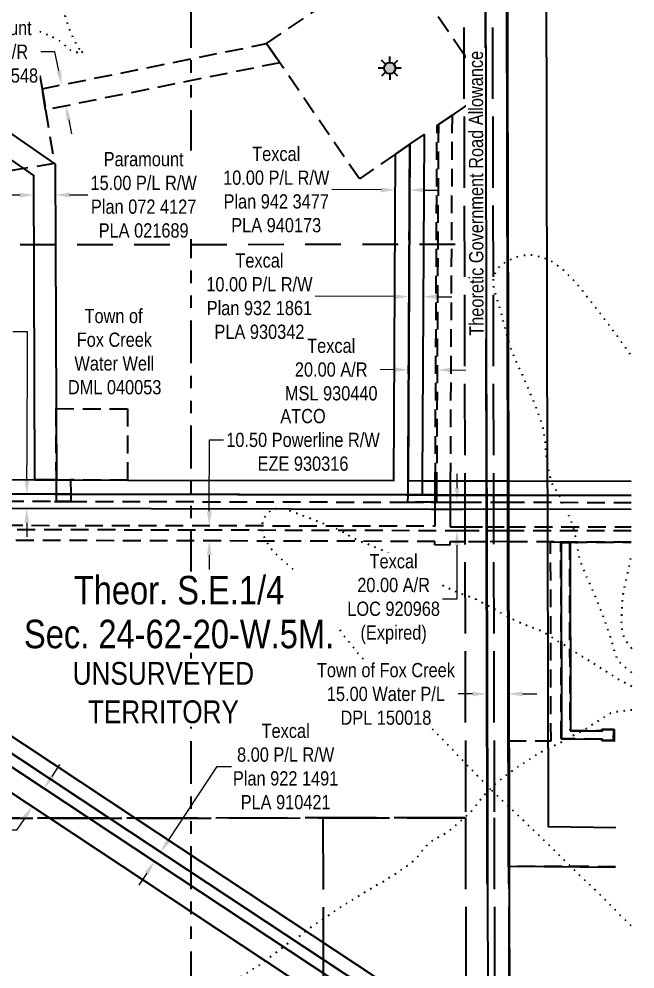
# Model space of a CAD drawing. Extents: x 9800 to 994249, y 5784337 to 6132765.
# Drawn here: x 509332 to 509764, y 6024642 to 6025308 of the extents above; entities that cross this region are included whole.
import ezdxf

# ---------------------------------------------------------------- set-up
doc = ezdxf.new("R2010")
doc.units = 0
doc.header["$LTSCALE"] = 5
doc.header["$PDSIZE"] = 0.5
for name, pattern in [('foc-ACCESSROAD', [3.75, 2.5, -1.25]), ('foc-DOT', [1, 0.2, -0.8]), ('foc-DRILLPATH', [14.75, 6, -1.75, 1.75, -1.75, 1.75, -1.75]), ('foc-FLOWLINE', [3.75, 2.5, -1.25]), ('foc-LSD', [8, 5, -3]), ('foc-UNSURVEYED', [12.5, 10, -2.5])]:
    doc.linetypes.add(name, pattern=pattern)
doc.layers.get('Defpoints').update_dxf_attribs({"color": 9})
for name, color, linetype in [('ABADATA-DRILL', 8, 'foc-DOT'), ('C-SYMBOL', 7, 'Continuous'), ('DETAIL-HZ-Existing', 8, 'foc-DOT'), ('DPL', 7, 'Continuous'), ('EZE', 7, 'Continuous'), ('F-AR', 190, 'foc-ACCESSROAD'), ('F-EZE', 190, 'foc-FLOWLINE'), ('F-RW', 190, 'Continuous'), ('F-WS', 190, 'foc-ACCESSROAD'), ('F-WS-S', 190, 'Continuous'), ('L-ROAD-T', 7, 'Continuous'), ('L-SECTION-LSD', 7, 'foc-LSD'), ('L-UNS-T', 3, 'Continuous'), ('L-USEC', 7, 'foc-UNSURVEYED'), ('P-PDRILLPATH', 12, 'foc-DRILLPATH')]:
    doc.layers.add(name, color=color, linetype=linetype)
for name, color, linetype, lineweight in [('F-AR-T', 190, 'Continuous', 9), ('F-EZE-T', 190, 'Continuous', 9), ('F-RW-T', 190, 'Continuous', 9), ('F-WS-T', 190, 'Continuous', 9)]:
    doc.layers.add(name, color=color, linetype=linetype, lineweight=lineweight)
doc.styles.add('175L', font='ARIALN.TTF', dxfattribs={"height": 20})
doc.styles.add('80CG', font='ARIALN.TTF', dxfattribs={"height": 10})
doc.styles.add('80L', font='ARIALN.TTF', dxfattribs={"height": 10})
doc.dimstyles.new('Compass 5 000', dxfattribs={"dimscale": 5, "dimtxt": 9, "dimasz": 2, "dimexe": 0.2, "dimexo": 0.0625, "dimgap": 0.5, "dimtad": 0, "dimtih": 1, "dimtoh": 1, "dimzin": 0, "dimdsep": 46, "dimtxsty": '80CG', "dimcen": 0.1, "dimse1": 1, "dimse2": 1, "dimclrd": 256, "dimclrt": 256, "dimaunit": 1, "dimadec": 4, "dimazin": 0, "dimtfac": 0.06, "dimtofl": 0, "dimtmove": 0, "dimatfit": 1, "dimfxl": 0.2, "dimtolj": 1, "dimtzin": 0, "dimlwd": -1, "dimarcsym": 0})

# ---------------------------------------------------------------- blocks, each defined once
blk = doc.blocks.new('*D476')
at = {"layer": 'Defpoints', "color": 0, "transparency": 16777216}
for p in [(509425.89, 6025274.78), (509428.85, 6025260.07), (509364.79, 6025247.17)]:
    blk.add_point(p, dxfattribs=at)
at = {"layer": 'F-AR-T', "transparency": 16777216}
for p, q in [((509357.15, 6025285.08), (509347.15, 6025285.08)), ((509359.85, 6025271.68), (509357.15, 6025285.08)), ((509366.76, 6025237.37), (509368.73, 6025227.57))]:
    blk.add_line(p, q, dxfattribs=at)
for points in [[(509361.48, 6025272.01), (509358.22, 6025271.35), (509361.82, 6025261.87)], [(509368.39, 6025237.7), (509365.13, 6025237.04), (509364.79, 6025247.17)]]:
    blk.add_solid(points, dxfattribs=at)
at = {"layer": 'F-AR-T', "transparency": 16777216, "insert": (509312.84, 6025285.08), "char_height": 10, "attachment_point": 5, "style": '80CG', "bg_fill": 3, "box_fill_scale": 1.1, "bg_fill_color": 256, "bg_fill_true_color": 13158600, "bg_fill_transparency": 0}
blk.add_mtext('\\A1;Paramount\\P15.00 A/R\\PLOC 981548', dxfattribs=at)
blk = doc.blocks.new('*D477')
at = {"layer": 'Defpoints', "color": 0, "transparency": 16777216}
for p in [(509605.12, 6025065.51), (509625.1, 6025062.01), (509625.11, 6025065.41)]:
    blk.add_point(p, dxfattribs=at)
at = {"layer": 'F-AR-T', "transparency": 16777216}
for p, q in [((509595.1, 6025062.16), (509585.1, 6025062.21)), ((509635.09, 6025061.96), (509645.09, 6025061.92))]:
    blk.add_line(p, q, dxfattribs=at)
for points in [[(509595.11, 6025063.83), (509595.09, 6025060.5), (509605.1, 6025062.11)], [(509635.1, 6025063.63), (509635.09, 6025060.3), (509625.1, 6025062.01)]]:
    blk.add_solid(points, dxfattribs=at)
at = {"layer": 'F-AR-T', "transparency": 16777216, "insert": (509550.83, 6025062.21), "char_height": 10, "attachment_point": 5, "style": '80CG'}
blk.add_mtext('\\A1;Texcal\\P20.00 A/R\\PMSL 930440', dxfattribs=at)
blk = doc.blocks.new('*D484')
at = {"layer": 'Defpoints', "color": 0, "transparency": 16777216}
for p in [(509302.87, 6024809.06), (509298.46, 6024802.4), (509431.37, 6024724.05)]:
    blk.add_point(p, dxfattribs=at)
at = {"layer": 'F-RW-T', "transparency": 16777216}
for p, q in [((509436.89, 6024732.39), (509470.92, 6024783.83)), ((509470.92, 6024783.83), (509480.92, 6024783.83)), ((509421.44, 6024709.04), (509415.93, 6024700.7))]:
    blk.add_line(p, q, dxfattribs=at)
for points in [[(509435.5, 6024733.31), (509438.28, 6024731.47), (509431.37, 6024724.05)], [(509420.05, 6024709.96), (509422.83, 6024708.12), (509426.96, 6024717.38)]]:
    blk.add_solid(points, dxfattribs=at)
at = {"layer": 'F-RW-T', "transparency": 16777216, "insert": (509518.87, 6024783.83), "char_height": 10, "attachment_point": 5, "style": '80CG'}
blk.add_mtext('\\A1;Texcal\\P8.00 P/L R/W\\PPlan 922 1491\\PPLA 910421', dxfattribs=at)
blk = doc.blocks.new('*D489')
at = {"layer": 'Defpoints', "color": 0, "transparency": 16777216}
for p in [(509342.43, 6025184.62), (509342.74, 6025094.83), (509357.74, 6025094.89)]:
    blk.add_point(p, dxfattribs=at)
at = {"layer": 'F-RW-T', "transparency": 16777216}
for p, q in [((509332.43, 6025184.59), (509322.43, 6025184.55)), ((509367.42, 6025184.71), (509380.24, 6025184.76))]:
    blk.add_line(p, q, dxfattribs=at)
for points in [[(509332.42, 6025186.25), (509332.43, 6025182.92), (509342.43, 6025184.62)], [(509367.42, 6025186.38), (509367.43, 6025183.05), (509357.42, 6025184.68)]]:
    blk.add_solid(points, dxfattribs=at)
at = {"layer": 'F-RW-T', "transparency": 16777216, "insert": (509419.32, 6025184.76), "char_height": 10, "attachment_point": 5, "style": '80CG', "bg_fill": 3, "box_fill_scale": 1.1, "bg_fill_color": 256, "bg_fill_true_color": 13158600, "bg_fill_transparency": 0}
blk.add_mtext('\\A1;Paramount\\P15.00 P/L R/W\\PPlan 072 4127\\PPLA 021689', dxfattribs=at)
blk = doc.blocks.new('*D490')
at = {"layer": 'Defpoints', "color": 0, "transparency": 16777216}
for p in [(509465.32, 6024952.84), (509564.69, 6024952.69), (509564.68, 6024941.83)]:
    blk.add_point(p, dxfattribs=at)
at = {"layer": 'F-EZE-T', "transparency": 16777216}
for p, q in [((509465.34, 6024962.84), (509465.41, 6025012.89)), ((509465.41, 6025012.89), (509475.41, 6025012.89)), ((509465.29, 6024931.98), (509465.27, 6024921.98))]:
    blk.add_line(p, q, dxfattribs=at)
for points in [[(509463.67, 6024962.84), (509467, 6024962.84), (509465.32, 6024952.84)], [(509463.62, 6024931.98), (509466.96, 6024931.98), (509465.3, 6024941.98)]]:
    blk.add_solid(points, dxfattribs=at)
at = {"layer": 'F-EZE-T', "transparency": 16777216, "insert": (509531.04, 6025012.89), "char_height": 10, "attachment_point": 5, "style": '80CG'}
blk.add_mtext('\\A1;ATCO\\P10.50 Powerline R/W\\PEZE 930316', dxfattribs=at)
blk = doc.blocks.new('*D491')
at = {"layer": 'Defpoints', "color": 0, "transparency": 16777216}
for p in [(509320.96, 6024974.95), (509337.43, 6024974.92), (509320.94, 6024964.9)]:
    blk.add_point(p, dxfattribs=at)
at = {"layer": 'F-RW-T', "transparency": 16777216}
for p, q in [((509327.66, 6025088.99), (509337.66, 6025088.99)), ((509337.66, 6025088.99), (509337.47, 6024994.92)), ((509337.45, 6024984.92), (509337.47, 6024994.92)), ((509337.38, 6024954.87), (509337.36, 6024944.87))]:
    blk.add_line(p, q, dxfattribs=at)
for points in [[(509335.78, 6024984.92), (509339.11, 6024984.91), (509337.43, 6024974.92)], [(509335.72, 6024954.87), (509339.05, 6024954.86), (509337.4, 6024964.87)]]:
    blk.add_solid(points, dxfattribs=at)
at = {"layer": 'F-RW-T', "transparency": 16777216, "insert": (509288.57, 6025088.99), "char_height": 10, "attachment_point": 5, "style": '80CG'}
blk.add_mtext('\\A1;Texcal\\P10.00 P/L R/W\\PPlan 932 1857\\PPLA 930314', dxfattribs=at)
blk = doc.blocks.new('*D492')
at = {"layer": 'Defpoints', "color": 0, "transparency": 16777216}
for p in [(509605.73, 6025188.17), (509595.41, 6025122.83), (509605.4, 6025122.78)]:
    blk.add_point(p, dxfattribs=at)
at = {"layer": 'F-RW-T', "transparency": 16777216}
for p, q in [((509585.74, 6025188.27), (509551.35, 6025188.44)), ((509615.73, 6025188.12), (509625.73, 6025188.07))]:
    blk.add_line(p, q, dxfattribs=at)
for points in [[(509585.75, 6025189.94), (509585.73, 6025186.6), (509595.74, 6025188.22)], [(509615.74, 6025189.79), (509615.72, 6025186.46), (509605.73, 6025188.17)]]:
    blk.add_solid(points, dxfattribs=at)
at = {"layer": 'F-RW-T', "transparency": 16777216, "insert": (509512.27, 6025188.44), "char_height": 10, "attachment_point": 5, "style": '80CG'}
blk.add_mtext('\\A1;Texcal\\P10.00 P/L R/W\\PPlan 942 3477\\PPLA 940173', dxfattribs=at)
blk = doc.blocks.new('GAS')
h = blk.add_hatch(color=255)
h.dxf.hatch_style = 1
edge = h.paths.add_edge_path()
edge.add_arc((0, 0), 0.9, 0, 360)
for p, q in [((0, 0.81), (0, 1.62)), ((-0.81, 0), (-1.62, 0)), ((-0.57, 0.57), (-1.14, 1.14)), ((0.57, 0.57), (1.14, 1.14)), ((1.62, 0), (0.81, 0)), ((-0.57, -0.57), (-1.14, -1.14)), ((0, -0.81), (0, -1.62)), ((1.14, -1.14), (0.57, -0.57))]:
    blk.add_line(p, q)
blk.add_circle((0, 0), 0.8)
blk = doc.blocks.new('*D493')
at = {"layer": 'Defpoints', "color": 0, "transparency": 16777216}
for p in [(509585.45, 6024969.3), (509585.4, 6024949.31), (509639.01, 6024949.18)]:
    blk.add_point(p, dxfattribs=at)
at = {"layer": 'F-AR-T', "transparency": 16777216}
for p, q in [((509639.08, 6024979.17), (509639.11, 6024989.17)), ((509638.99, 6024939.18), (509638.9, 6024901.34)), ((509638.9, 6024901.34), (509628.9, 6024901.34))]:
    blk.add_line(p, q, dxfattribs=at)
for points in [[(509637.42, 6024979.18), (509640.75, 6024979.17), (509639.06, 6024969.17)], [(509637.32, 6024939.18), (509640.65, 6024939.17), (509639.01, 6024949.18)]]:
    blk.add_solid(points, dxfattribs=at)
at = {"layer": 'F-AR-T', "transparency": 16777216, "insert": (509594.58, 6024901.34), "char_height": 10, "attachment_point": 5, "style": '80CG', "bg_fill": 3, "box_fill_scale": 1.1, "bg_fill_color": 256, "bg_fill_true_color": 13158600, "bg_fill_transparency": 0}
blk.add_mtext('\\A1;Texcal\\P20.00 A/R\\PLOC 920968\\P(Expired)', dxfattribs=at)
blk = doc.blocks.new('*D494')
at = {"layer": 'Defpoints', "color": 0, "transparency": 16777216}
for p in [(509659.88, 6024840.26), (509674.87, 6024840.29), (509659.89, 6024834.79)]:
    blk.add_point(p, dxfattribs=at)
at = {"layer": 'F-RW-T', "transparency": 16777216}
for p, q in [((509649.89, 6024834.77), (509639.89, 6024834.75)), ((509684.88, 6024834.85), (509694.88, 6024834.87))]:
    blk.add_line(p, q, dxfattribs=at)
for points in [[(509649.89, 6024836.44), (509649.9, 6024833.11), (509659.89, 6024834.79)], [(509684.88, 6024836.51), (509684.89, 6024833.18), (509674.88, 6024834.82)]]:
    blk.add_solid(points, dxfattribs=at)
at = {"layer": 'F-RW-T', "transparency": 16777216, "insert": (509589.17, 6024834.75), "char_height": 10, "attachment_point": 5, "style": '80CG', "bg_fill": 3, "box_fill_scale": 1.1, "bg_fill_color": 256, "bg_fill_true_color": 13158600, "bg_fill_transparency": 0}
blk.add_mtext('\\A1;Town of Fox Creek\\P15.00 Water P/L\\PDPL 150018', dxfattribs=at)
blk = doc.blocks.new('*D495')
at = {"layer": 'Defpoints', "color": 0, "transparency": 16777216}
for p in [(509605.36, 6025113.35), (509605.35, 6025111.2), (509615.33, 6025111.15)]:
    blk.add_point(p, dxfattribs=at)
at = {"layer": 'F-RW-T', "transparency": 16777216}
for p, q in [((509595.36, 6025113.4), (509539.58, 6025113.68)), ((509625.34, 6025113.25), (509635.34, 6025113.2))]:
    blk.add_line(p, q, dxfattribs=at)
for points in [[(509595.36, 6025115.06), (509595.35, 6025111.73), (509605.36, 6025113.35)], [(509625.35, 6025114.92), (509625.34, 6025111.58), (509615.34, 6025113.3)]]:
    blk.add_solid(points, dxfattribs=at)
at = {"layer": 'F-RW-T', "transparency": 16777216, "insert": (509500.5, 6025113.68), "char_height": 10, "attachment_point": 5, "style": '80CG', "bg_fill": 3, "box_fill_scale": 1.1, "bg_fill_color": 256, "bg_fill_true_color": 13158600, "bg_fill_transparency": 0}
blk.add_mtext('\\A1;Texcal\\P10.00 P/L R/W\\PPlan 932 1861\\PPLA 930342 ', dxfattribs=at)
blk = doc.blocks.new('*D464')
at = {"layer": 'Defpoints', "color": 0, "transparency": 16777216}
for p in [(509349.61, 6024768.56), (509352.11, 6024766.91), (509343.71, 6024754.21)]:
    blk.add_point(p, dxfattribs=at)
at = {"layer": 'F-RW-T', "transparency": 16777216}
for p, q in [((509355.13, 6024776.9), (509360.64, 6024785.24)), ((509335.69, 6024747.53), (509330.17, 6024739.19)), ((509330.17, 6024739.19), (509320.17, 6024739.19))]:
    blk.add_line(p, q, dxfattribs=at)
for points in [[(509353.74, 6024777.82), (509356.52, 6024775.98), (509349.61, 6024768.56)], [(509334.3, 6024748.44), (509337.08, 6024746.61), (509341.21, 6024755.86)]]:
    blk.add_solid(points, dxfattribs=at)
at = {"layer": 'F-RW-T', "transparency": 16777216, "insert": (509281.09, 6024739.19), "char_height": 10, "attachment_point": 5, "style": '80CG', "bg_fill": 3, "box_fill_scale": 1.1, "bg_fill_color": 256, "bg_fill_true_color": 13158600, "bg_fill_transparency": 0}
blk.add_mtext('\\A1;Texcal\\P15.24 P/L R/W\\PPlan 752 1416\\PPLA 5577', dxfattribs=at)

msp = doc.modelspace()

# ---------------------------------------------------------------- linework, layer by layer
at = {"layer": 'ABADATA-DRILL', "flags": 128}
msp.add_lwpolyline([(509036.457, 6025409.719), (509036.317, 6025409.878), (509036.357, 6025410.008), (509036.807, 6025410.009), (509037.678, 6025409.711), (509039.069, 6025409.114), (509040.99, 6025408.288), (509043.172, 6025407.312), (509045.454, 6025406.386), (509047.796, 6025405.481), (509050.228, 6025404.506), (509052.61, 6025403.511), (509055.032, 6025402.515), (509057.414, 6025401.53), (509059.776, 6025400.555), (509062.067, 6025399.669), (509064.239, 6025398.793), (509066.341, 6025397.888), (509068.543, 6025396.962), (509070.824, 6025396.106), (509072.836, 6025395.44), (509076.118, 6025394.377), (509077.849, 6025393.78), (509078.75, 6025393.462), (509082.623, 6025391.97), (509087.837, 6025389.86), (509094.391, 6025387.513), (509101.926, 6025385.098), (509109.891, 6025382.583), (509117.876, 6025380.089), (509125.751, 6025377.635), (509133.566, 6025375.24), (509141.27, 6025372.895), (509148.805, 6025370.63), (509156.009, 6025368.494), (509162.834, 6025366.058), (509169.469, 6025363.411), (509176.094, 6025360.974), (509182.979, 6025358.538), (509190.124, 6025355.862), (509197.38, 6025352.846), (509204.876, 6025349.661), (509212.523, 6025346.256), (509219.88, 6025342.87), (509227.126, 6025339.485), (509234.383, 6025335.979), (509241.26, 6025332.813), (509247.895, 6025330.076), (509254.97, 6025327.6), (509262.355, 6025325.244), (509269.319, 6025322.958), (509275.883, 6025320.811), (509282.587, 6025318.944), (509289.7, 6025317.468), (509297.563, 6025315.904), (509305.748, 6025313.64), (509313.222, 6025311.315), (509320.156, 6025309.378), (509327.15, 6025307.252), (509334.636, 6025304.297), (509341.852, 6025301.181), (509348.227, 6025298.664), (509354.072, 6025296.275), (509359.097, 6025293.665), (509362.742, 6025291.002), (509365.057, 6025288.817), (509366.579, 6025287.45), (509367.841, 6025286.522), (509369.003, 6025285.825), (509369.943, 6025285.427), (509370.724, 6025285.118), (509371.434, 6025284.909), (509372.175, 6025284.851), (509372.915, 6025284.812), (509373.445, 6025284.623), (509373.795, 6025284.414), (509374.035, 6025284.424), (509374.235, 6025284.665), (509374.355, 6025284.775), (509374.245, 6025284.645), (509374.135, 6025284.555), (509374.055, 6025284.495), (509373.925, 6025284.434), (509373.905, 6025284.404), (509374.105, 6025284.395), (509374.345, 6025284.405), (509374.615, 6025284.416), (509375.025, 6025284.517), (509375.405, 6025284.677), (509375.814, 6025284.858), (509376.314, 6025285.079), (509376.774, 6025285.26), (509377.044, 6025285.23), (509377.054, 6025285.041), (509376.945, 6025284.89), (509376.765, 6025284.81), (509376.565, 6025284.81), (509376.425, 6025284.829), (509375.674, 6025285.348), (509374.33, 6025286.965), (509372.404, 6025290.231), (509369.945, 6025294.996), (509367.162, 6025301.311), (509364.526, 6025309.436), (509364.234, 6025310.495), (509362.864, 6025315.372), (509360.206, 6025324.427), (509357.026, 6025334.561), (509353.455, 6025345.614), (509349.197, 6025359.456), (509344.214, 6025376.156), (509338.796, 6025395.385), (509334.664, 6025416.597), (509333.56, 6025439.245), (509334.406, 6025456.377), (509335.001, 6025463.728), (509337.719, 6025490.083), (509341.315, 6025517.45), (509343.466, 6025532.325), (509345.35, 6025545.628), (509349.124, 6025574.106), (509352.417, 6025602.842), (509354.43, 6025631.717), (509354.599, 6025652.46)], dxfattribs=at)
at = {"layer": 'DETAIL-HZ-Existing', "flags": 128}
for points in [[(509761.57, 6024849.608), (509760.183, 6024850.803), (509757.76, 6024852.776), (509754.216, 6024855.687), (509751.971, 6024858.261), (509750.083, 6024862.735), (509749.005, 6024866.81), (509747.807, 6024870.805), (509746.579, 6024874.571), (509745.302, 6024878.436), (509744.055, 6024882.101), (509742.757, 6024885.857), (509741.44, 6024889.522), (509740.083, 6024893.137), (509737.309, 6024900.307), (509735.903, 6024903.623), (509734.417, 6024907.008), (509733.01, 6024910.263), (509731.544, 6024913.558), (509730.138, 6024916.683), (509728.852, 6024919.729), (509727.556, 6024922.845), (509726.441, 6024925.521), (509725.325, 6024928.567), (509724.418, 6024932.333), (509723.548, 6024937.178), (509722.689, 6024941.634), (509721.991, 6024945.421), (509721.204, 6024949.227), (509720.015, 6024953.552), (509718.296, 6024958.116), (509716.278, 6024962.449), (509714.511, 6024966.173), (509712.954, 6024969.568), (509711.509, 6024972.544), (509709.984, 6024975.339), (509708.248, 6024978.254), (509706.504, 6024980.949), (509705.118, 6024983.764), (509703.12, 6024992.635), (509702.32, 6024997.601), (509701.651, 6025002.077), (509701.241, 6025006.794), (509700.942, 6025011.021), (509700.515, 6025014.548), (509700.008, 6025017.925), (509699.341, 6025021.212), (509698.184, 6025025.167), (509696.785, 6025029.412), (509695.397, 6025033.427), (509693.94, 6025037.182), (509692.453, 6025040.797), (509690.946, 6025044.411), (509689.51, 6025047.797), (509688.264, 6025050.812), (509687.179, 6025053.349), (509686.054, 6025056.085), (509684.949, 6025058.801), (509684.587, 6025059.58), (509683.895, 6025061.018), (509683.714, 6025061.387), (509682.539, 6025063.733), (509680.903, 6025067.168), (509679.256, 6025070.952), (509677.689, 6025074.777), (509676.301, 6025078.712), (509674.972, 6025083.237), (509673.592, 6025088.301), (509672.231, 6025093.545), (509670.921, 6025098.57), (509669.682, 6025103.125), (509668.454, 6025107.52), (509667.205, 6025111.735), (509666.047, 6025115.62), (509665.051, 6025119.086), (509664.433, 6025122.743), (509664.804, 6025127.072), (509666.563, 6025131.653), (509669.683, 6025135.468), (509674.075, 6025138.325), (509679.117, 6025140.635), (509684.89, 6025142.446), (509691.506, 6025142.69), (509698.986, 6025141.087), (509704.908, 6025138.481), (509713.727, 6025131.954), (509720.769, 6025124.842), (509727.642, 6025116.671), (509734.808, 6025107.432), (509742.045, 6025098.002), (509749.642, 6025087.934), (509757.541, 6025076.946), (509760.684, 6025072.5)], [(509761.608, 6024839.984), (509759.654, 6024841.074), (509756.653, 6024842.537), (509754.682, 6024843.462), (509752.64, 6024844.647), (509752.14, 6024844.996), (509749.657, 6024846.63), (509746.465, 6024848.612), (509736.337, 6024855.017), (509733.084, 6024857.079), (509729.911, 6024859.041), (509726.769, 6024860.953), (509723.546, 6024862.955), (509720.484, 6024864.918), (509717.481, 6024866.89), (509714.729, 6024868.724), (509711.917, 6024870.437), (509709.065, 6024872.14), (509706.282, 6024873.903), (509703.54, 6024875.646), (509701.038, 6024877.22), (509698.396, 6024878.693), (509695.075, 6024880.106), (509691.814, 6024881.218), (509688.634, 6024882.351), (509685.743, 6024883.554), (509682.671, 6024884.936), (509679.03, 6024886.698), (509675.037, 6024888.768), (509670.554, 6024891.197), (509666.242, 6024893.567), (509662.549, 6024895.558), (509658.917, 6024897.519), (509655.815, 6024899.241), (509652.573, 6024900.934), (509649.102, 6024902.445), (509645.731, 6024903.618), (509638.399, 6024906.33), (509634.978, 6024907.882), (509632.206, 6024909.226), (509629.205, 6024910.689), (509625.673, 6024912.43), (509621.71, 6024914.81), (509617.856, 6024917.641), (509614.382, 6024920.392), (509611.058, 6024923.083), (509607.544, 6024925.704), (509603.472, 6024928.024), (509599.36, 6024929.865), (509595.679, 6024931.406), (509592.087, 6024932.947), (509588.516, 6024934.539), (509585.244, 6024936.001), (509582.253, 6024937.324), (509579.542, 6024938.548), (509576.931, 6024939.611), (509575.101, 6024940.247), (509574.451, 6024940.456), (509572.22, 6024941.161), (509571.56, 6024941.389), (509569.709, 6024942.235), (509566.917, 6024943.768), (509563.885, 6024945.52), (509560.943, 6024947.263), (509557.811, 6024949.036), (509554.049, 6024950.727), (509549.368, 6024952.606), (509544.306, 6024954.604), (509539.495, 6024956.452), (509535.044, 6024958.132), (509530.753, 6024959.712), (509526.602, 6024961.252), (509522.77, 6024962.723), (509519.329, 6024964.065), (509515.9, 6024964.828), (509512.132, 6024964.56), (509508.287, 6024963.112), (509505.115, 6024960.347), (509502.994, 6024956.614), (509502.083, 6024952.675), (509502.482, 6024948.178), (509504.412, 6024943.155), (509507.591, 6024938.054), (509510.848, 6024934.183), (509512.881, 6024932.159), (509516.256, 6024928.987), (509521.183, 6024924.49), (509526.359, 6024920.184), (509531.968, 6024914.839), (509537.69, 6024907.525), (509543.917, 6024898.183), (509551.447, 6024886.885), (509560.328, 6024874.81), (509570.98, 6024861.76), (509583.183, 6024848.283), (509597.576, 6024833.742), (509613.37, 6024818.424), (509629.787, 6024802.048), (509646.756, 6024784.143), (509664.746, 6024765.732), (509683.814, 6024747.702), (509702.542, 6024729.702), (509719.569, 6024712.957), (509722.003, 6024710.613), (509741.593, 6024691.695), (509761.224, 6024671.998), (509762.281, 6024670.903)], [(509761.503, 6024866.472), (509759.505, 6024868.936), (509757.54, 6024871.781), (509755.752, 6024875.765), (509754.704, 6024879.88), (509754.434, 6024884.367), (509754.604, 6024889.125), (509754.774, 6024894.003), (509754.893, 6024898.791), (509755.332, 6024903.899), (509756.281, 6024908.818), (509757.549, 6024914.068), (509758.846, 6024919.988), (509760.142, 6024926.357), (509761.244, 6024931.607)], [(509761.674, 6024823.39), (509761.126, 6024823.333), (509758.428, 6024823.068), (509755.65, 6024822.802), (509751.843, 6024822.314), (509749.345, 6024821.989), (509746.628, 6024821.303), (509743.214, 6024819.337), (509740.261, 6024817.142), (509736.508, 6024814.705), (509732.315, 6024812.178), (509728.143, 6024809.74), (509724.04, 6024807.432), (509711.851, 6024800.8), (509707.588, 6024798.532), (509703.265, 6024796.374), (509698.931, 6024794.346), (509694.688, 6024792.088), (509690.576, 6024789.451), (509686.574, 6024786.823), (509682.362, 6024784.156), (509674.797, 6024778.922), (509665.199, 6024770.986), (509660.213, 6024765.868), (509657.869, 6024763.315), (509655.247, 6024760.271), (509652.327, 6024756.536), (509649.077, 6024752.671), (509645.616, 6024749.296), (509642.114, 6024746.3), (509639.121, 6024743.645), (509636.378, 6024741.18), (509633.315, 6024738.585), (509629.373, 6024735.908), (509621.935, 6024732.024), (509619.071, 6024730.089), (509616.279, 6024726.985), (509613.02, 6024722.561), (509609.251, 6024718.325), (509604.672, 6024714.727), (509599.253, 6024710.907), (509593.394, 6024707.037), (509587.884, 6024703.547), (509582.244, 6024700.237), (509576.335, 6024696.906), (509570.555, 6024693.475), (509560.115, 6024687.006), (509554.955, 6024683.607), (509549.545, 6024679.968), (509539.825, 6024673.32), (509535.963, 6024670.554), (509532.52, 6024667.998), (509529.157, 6024665.472), (509525.764, 6024663.076), (509522.301, 6024660.82), (509519.446, 6024658.955), (509517.161, 6024657.321), (509514.995, 6024655.687), (509512.82, 6024654.023), (509510.386, 6024652.089), (509507.243, 6024649.564), (509503.191, 6024646.576), (509498.78, 6024643.669), (509494.727, 6024641.091), (509491.024, 6024638.745), (509487.451, 6024636.488), (509484.098, 6024634.332), (509481.203, 6024632.467), (509478.828, 6024630.543), (509476.665, 6024627.81), (509474.474, 6024624.417), (509472.432, 6024620.894), (509471.101, 6024617.403), (509470.649, 6024613.575), (509470.819, 6024609.027), (509471.579, 6024604.042), (509473.398, 6024599.348), (509476.325, 6024595.086), (509478.069, 6024592.971), (509483.681, 6024586.207), (509488.279, 6024581.159), (509494.217, 6024575.645), (509501.407, 6024569.564), (509509.757, 6024562.455), (509519.76, 6024553.851), (509530.865, 6024544.28), (509543.282, 6024533.063), (509556.333, 6024520.157), (509569.966, 6024506.114), (509585.02, 6024490.904), (509600.274, 6024475.745), (509617.464, 6024457.791), (509634.675, 6024438.708), (509652.289, 6024418.527), (509669.703, 6024398.244), (509687.407, 6024377.723), (509698.609, 6024364.754), (509705.322, 6024356.912), (509722.937, 6024336.211), (509741.163, 6024314.912), (509758.738, 6024294.08), (509763.802, 6024288.165)]]:
    msp.add_lwpolyline(points, dxfattribs=at)
at = {"layer": 'DPL', "linetype": 'Continuous'}
msp.add_lwpolyline([(509673.619, 6025651.823), (509673.827, 6025553.025), (509673.923, 6025507.847), (509673.996, 6025473.031), (509675.029, 6024983.961), (509675.05, 6024973.967), (509675.06, 6024968.973), (509675.071, 6024963.974), (509675.096, 6024951.969), (509675.103, 6024948.968), (509675.118, 6024941.467), (509675.525, 6024748.845), (509675.916, 6024563.752)], dxfattribs=at)
at = {"layer": 'EZE', "linetype": 'Continuous'}
msp.add_lwpolyline([(509718.364, 6024941.039), (509718.556, 6024808.957), (509741.135, 6024808.791), (509741.14, 6024809.79), (509749.148, 6024809.73), (509749.089, 6024801.743), (509741.1, 6024801.781), (509741.09, 6024802.794), (509712.568, 6024803.005), (509712.361, 6024941.05), (509718.364, 6024941.039)], close=True, dxfattribs=at)
at = {"layer": 'F-AR'}
msp.add_lwpolyline([(509514.751, 6025277.375), (509350.564, 6025244.309), (509348.144, 6025259.117), (509505.528, 6025290.815), (509514.751, 6025277.375)], close=True, dxfattribs=at)
msp.add_lwpolyline([(509761.175, 6024949.063), (509673.909, 6024949.243), (509673.364, 6024949.241), (509643.747, 6024949.166), (509643.221, 6024949.168), (509226.677, 6024950.165), (509216.624, 6024950.188), (509216.967, 6024953.187), (509218.909, 6024970.176), (509228.962, 6024970.152), (509356.904, 6024969.846), (509366.9, 6024969.822), (509603.361, 6024969.257), (509620.903, 6024969.215), (509623.355, 6024969.21), (509631.399, 6024969.19), (509643.179, 6024969.161), (509643.745, 6024969.16), (509673.322, 6024969.235), (509673.905, 6024969.236), (509761.095, 6024969.057)], dxfattribs=at)
at = {"layer": 'F-EZE'}
for points in [[(509228.299, 6024953.192), (509623.62, 6024952.603), (509623.678, 6024964.209), (509623.702, 6024969.209), (509623.728, 6024974.286), (509623.778, 6024984.305), (509625.016, 6025233.377), (509625.949, 6025234.017), (509634.022, 6025239.556), (509635.549, 6025240.604), (509634.274, 6024984.295), (509634.224, 6024974.215), (509634.199, 6024969.183), (509634.174, 6024964.183), (509634.114, 6024951.968), (509644.495, 6024951.947), (509659.647, 6024951.984), (509674.638, 6024952.062), (509761.164, 6024951.876)], [(509761.206, 6024941.226), (509707.242, 6024941.333), (509674.66, 6024941.569), (509659.669, 6024941.497), (509644.517, 6024941.459), (509634.062, 6024941.479), (509634.05, 6024939.11), (509623.555, 6024939.295), (509623.566, 6024941.684), (509227.099, 6024942.665)]]:
    msp.add_lwpolyline(points, dxfattribs=at)
msp.add_lwpolyline([(509717.882, 6024941.313), (509718.074, 6024809.302), (509740.64, 6024809.135), (509740.645, 6024810.134), (509748.649, 6024810.075), (509748.59, 6024802.092), (509740.605, 6024802.129), (509740.596, 6024803.142), (509712.089, 6024803.353), (509711.882, 6024941.324), (509717.882, 6024941.313)], close=True, dxfattribs=at)
at = {"layer": 'F-RW'}
for points in [[(509660.175, 6024701.352), (509660.074, 6024749.174), (509659.668, 6024941.703), (509659.653, 6024949.2), (509659.646, 6024952.199), (509659.621, 6024964.199), (509659.61, 6024969.193), (509659.599, 6024974.187), (509659.578, 6024984.229), (509658.605, 6025472.991), (509658.586, 6025479.424), (509658.487, 6025514.239), (509658.377, 6025552.925), (509658.167, 6025652.924)], [(509673.16, 6025651.891), (509673.369, 6025552.972), (509673.464, 6025507.818), (509673.538, 6025473.02), (509674.57, 6024984.212), (509674.591, 6024974.224), (509674.601, 6024969.232), (509674.612, 6024964.236), (509674.637, 6024952.237), (509674.644, 6024949.238), (509674.659, 6024941.741), (509675.066, 6024749.222), (509675.167, 6024701.352)], [(509258.341, 6024985.069), (509343.134, 6024984.894), (509358.129, 6024984.864), (509368.127, 6024984.844), (509408.115, 6024984.762), (509594.725, 6024984.378), (509595.864, 6025213.373), (509605.887, 6025220.25), (509604.715, 6024984.356), (509614.705, 6024984.336), (509622.257, 6024984.32), (509624.709, 6024984.296), (509632.754, 6024984.298), (509644.426, 6024984.275), (509674.57, 6024984.212), (509761.036, 6024984.034)], [(509761.115, 6024964.058), (509673.246, 6024964.239), (509643.103, 6024964.162), (509631.287, 6024964.19), (509620.791, 6024964.216), (509228.305, 6024965.155), (509228.876, 6024970.152), (509229.446, 6024975.141), (509234.473, 6024975.131), (509254.687, 6024975.089), (509356.8, 6024974.878), (509366.796, 6024974.858), (509603.3, 6024974.371), (509613.29, 6024974.35), (509620.842, 6024974.299), (509623.293, 6024974.283), (509631.338, 6024974.229), (509643.082, 6024974.151), (509673.225, 6024974.226), (509761.076, 6024974.045)], [(509761.076, 6024974.045), (509674.591, 6024974.224), (509644.448, 6024974.148), (509632.703, 6024974.226), (509624.659, 6024974.28), (509622.207, 6024974.296), (509614.655, 6024974.347), (509604.666, 6024974.368), (509368.161, 6024974.855), (509358.165, 6024974.875), (509256.053, 6024975.086)], [(509572.224, 6024602.795), (509353.777, 6024747.321), (509104.856, 6024912.014)], [(509218.126, 6024876.909), (509413.741, 6024747.485), (509630.731, 6024603.923)], [(509192.453, 6024872.322), (509381.274, 6024747.396), (509599.74, 6024602.853)], [(509599.74, 6024602.853), (509381.275, 6024747.395), (509192.453, 6024872.322)], [(509207.499, 6024871.956), (509395.706, 6024747.435), (509614.188, 6024602.884)], [(509614.188, 6024602.884), (509395.706, 6024747.436), (509207.499, 6024871.956)]]:
    msp.add_lwpolyline(points, dxfattribs=at)
for points in [[(509357.953, 6025034.849), (509358.129, 6024984.864), (509343.134, 6024984.894), (509342.377, 6025198.433), (509335.354, 6025203.279), (509286.547, 6025236.956), (509306.092, 6025241.69), (509356.701, 6025206.769), (509357.345, 6025206.325), (509357.953, 6025034.849)], [(509605.887, 6025220.25), (509615.91, 6025227.128), (509614.705, 6024984.336), (509614.655, 6024974.347), (509604.666, 6024974.368), (509604.715, 6024984.356), (509605.887, 6025220.25)]]:
    msp.add_lwpolyline(points, close=True, dxfattribs=at)
at = {"layer": 'F-WS'}
for points in [[(509625.949, 6025234.017), (509624.709, 6024984.296), (509624.659, 6024974.28), (509624.634, 6024969.207), (509622.182, 6024969.212), (509604.64, 6024969.254), (509604.666, 6024974.368), (509604.715, 6024984.356), (509605.887, 6025220.25), (509595.864, 6025213.373), (509570.574, 6025196.02), (509514.751, 6025277.375), (509505.528, 6025290.815), (509583.838, 6025344.547), (509604.685, 6025340.666), (509643.795, 6025283.671), (509652.762, 6025270.601), (509648.882, 6025249.752), (509643.874, 6025246.316), (509634.022, 6025239.556), (509625.949, 6025234.017)], [(509335.354, 6025203.279), (509248.176, 6025189.028), (509242.101, 6025226.193), (509239.676, 6025241.024), (509232.047, 6025287.686), (509340.573, 6025305.428), (509348.144, 6025259.117), (509350.564, 6025244.309), (509356.701, 6025206.769), (509335.354, 6025203.279)], [(509407.937, 6025034.746), (509408.115, 6024984.762), (509368.127, 6024984.844), (509368.161, 6024974.855), (509368.179, 6024969.819), (509358.183, 6024969.843), (509358.165, 6024974.875), (509358.129, 6024984.864), (509357.953, 6025034.849), (509407.937, 6025034.746)]]:
    msp.add_lwpolyline(points, close=True, dxfattribs=at)
msp.add_lwpolyline([(509750.136, 6024713.602), (509675.14, 6024713.859), (509675.066, 6024749.222), (509674.955, 6024801.81), (509704.923, 6024801.861), (509704.628, 6024941.352), (509711.882, 6024941.324), (509717.882, 6024941.312), (509761.206, 6024941.226)], dxfattribs=at)
at = {"layer": 'L-SECTION-LSD', "flags": 128}
msp.add_lwpolyline([(508932.646, 6025149.476), (509643.679, 6025150.215)], dxfattribs=at)
at = {"layer": 'L-USEC'}
for p, q in [((509663.381, 6025552.194), (509665.073, 6024747.974)), ((509673.439, 6025552.204), (509675.131, 6024747.996)), ((508041.643, 6024746.266), (509644.967, 6024747.932)), ((509644.967, 6024747.932), (508041.643, 6024746.266)), ((509545.021, 6024747.722), (509548.405, 6023139.241)), ((509644.967, 6024747.932), (509648.352, 6023139.451)), ((509665.073, 6024747.974), (509668.458, 6023139.493)), ((509675.131, 6024747.996), (509678.515, 6023139.515))]:
    msp.add_line(p, q, dxfattribs=at)
at = {"layer": 'P-PDRILLPATH', "flags": 128}
msp.add_lwpolyline([(508935.563, 6025207.976), (509452.348, 6025474.139), (509452.336, 6023937.265), (509548.359, 6023161.335)], dxfattribs=at)

# ---------------------------------------------------------------- block references
at = {"layer": 'F-WS-S', "xscale": 4.997325200000123, "yscale": 4.997325200000123, "zscale": 4.997325200000123}
msp.add_blockref('GAS', (509591.846, 6025273.597), dxfattribs=at)

# ---------------------------------------------------------------- dimensions: what is measured, and where the dimension line sits
at = {"layer": 'F-RW-T'}
dim = msp.add_linear_dim(base=(509605.728, 6025188.172), p1=(509595.414, 6025122.832), p2=(509605.403, 6025122.782), angle=359.715364, text='Texcal\\P10.00 P/L R/W\\PPlan 942 3477\\PPLA 940173', dimstyle='Compass 5 000', dxfattribs=at)
dim.commit()
dim.dimension.update_dxf_attribs({"geometry": '*D492', "text_midpoint": (509512.267, 6025188.442), "dimtype": 161})

# ---------------------------------------------------------------- next in the draw order: texts
at = {"layer": 'L-ROAD-T', "insert": (509647.409, 6025185.848), "char_height": 9.99465, "width": 199.83847, "attachment_point": 2, "rotation": 90.12056, "style": '80L', "bg_fill": 3, "box_fill_scale": 1.2, "bg_fill_color": 256, "bg_fill_transparency": 0}
msp.add_mtext('Theoretic Government Road Allowance', dxfattribs=at)

# ---------------------------------------------------------------- next in the draw order: linework, layer by layer
at = {"layer": 'F-RW'}
for points in [[(509750.462, 6024740.988), (509703.067, 6024741.528), (509703.052, 6024748.706), (509702.647, 6024940.693), (509702.63, 6024948.436), (509702.625, 6024950.978), (509702.598, 6024963.818), (509702.588, 6024968.438), (509702.577, 6024973.829), (509702.556, 6024983.823), (509701.549, 6025460.437), (509360.941, 6025606.896), (509339.501, 6025561.16), (509124.887, 6025652.109)], [(509750.144, 6024713.005), (509675.14, 6024713.859), (509675.067, 6024748.647), (509674.662, 6024940.634), (509674.645, 6024948.377), (509674.64, 6024950.919), (509674.613, 6024963.759), (509674.603, 6024968.379), (509674.592, 6024973.769), (509674.571, 6024983.763), (509673.603, 6025441.964), (509373.885, 6025570.356), (509354.248, 6025524.516), (509094.463, 6025634.608)]]:
    msp.add_lwpolyline(points, dxfattribs=at)
at = {"layer": 'L-USEC'}
msp.add_line((509643.275, 6025552.173), (509644.967, 6024747.932), dxfattribs=at)

# ---------------------------------------------------------------- next in the draw order: texts
at = {"layer": 'C-SYMBOL', "color": 3, "linetype": 'Continuous', "insert": (509444.149, 6024917.544), "char_height": 19.97861, "width": 215.75342, "attachment_point": 2, "line_spacing_factor": 0.922857, "style": '175L', "bg_fill": 3, "box_fill_scale": 1.15, "bg_fill_color": 256, "bg_fill_true_color": 256, "bg_fill_transparency": 0}
msp.add_mtext('Theor. S.E.1/4 \\PSec. 24-62-20-W.5M.', dxfattribs=at)
at = {"layer": 'L-UNS-T', "color": 3, "linetype": 'Continuous', "insert": (509433.165, 6024857.203), "char_height": 15.99144, "width": 127.82572, "attachment_point": 2, "line_spacing_factor": 1.010641, "style": '80L', "bg_fill": 3, "box_fill_scale": 1.15, "bg_fill_color": 256, "bg_fill_true_color": 256, "bg_fill_transparency": 0}
msp.add_mtext('UNSURVEYED TERRITORY', dxfattribs=at)

# ---------------------------------------------------------------- next in the draw order: dimensions: what is measured, and where the dimension line sits
at = {"layer": 'F-AR-T'}
for base, p1, p2, angle, text, picture, middle in [((509364.785, 6025247.173), (509425.888, 6025274.775), (509428.848, 6025260.075), 281.386592, 'Paramount\\P15.00 A/R\\PLOC 981548', '*D476', (509312.837, 6025285.081)), ((509639.012, 6024949.178), (509585.448, 6024969.3), (509585.4, 6024949.306), 269.862856, 'Texcal\\P20.00 A/R\\PLOC 920968\\P(Expired)', '*D493', (509594.583, 6024901.341))]:
    dim = msp.add_linear_dim(base=base, p1=p1, p2=p2, angle=angle, text=text, dimstyle='Compass 5 000', override={"dimtfill": 1}, dxfattribs=at)
    dim.commit()
    dim.dimension.update_dxf_attribs({"geometry": picture, "text_midpoint": middle, "dimtype": 161})

# ---------------------------------------------------------------- next in the draw order: dimensions: what is measured, and where the dimension line sits
at = {"layer": 'F-EZE-T'}
dim = msp.add_linear_dim(base=(509465.32, 6024952.839), p1=(509564.678, 6024941.83), p2=(509564.694, 6024952.691), angle=89.914646, text='ATCO\\P10.50 Powerline R/W\\PEZE 930316', dimstyle='Compass 5 000', dxfattribs=at)
dim.commit()
dim.dimension.update_dxf_attribs({"geometry": '*D490', "text_midpoint": (509531.044, 6025012.885), "dimtype": 161})
at = {"layer": 'F-RW-T'}
dim = msp.add_linear_dim(base=(509342.426, 6025184.624), p1=(509357.74, 6025094.887), p2=(509342.745, 6025094.834), angle=180.203104, text='Paramount\\P15.00 P/L R/W\\PPlan 072 4127\\PPLA 021689', dimstyle='Compass 5 000', override={"dimtfill": 1}, dxfattribs=at)
dim.commit()
dim.dimension.update_dxf_attribs({"geometry": '*D489', "text_midpoint": (509419.323, 6025184.758), "dimtype": 161})
dim = msp.add_linear_dim(base=(509431.371, 6024724.049), p1=(509298.464, 6024802.399), p2=(509302.874, 6024809.064), angle=56.510901, text='Texcal\\P8.00 P/L R/W\\PPlan 922 1491\\PPLA 910421', dimstyle='Compass 5 000', dxfattribs=at)
dim.commit()
dim.dimension.update_dxf_attribs({"geometry": '*D484', "text_midpoint": (509518.869, 6024783.828), "dimtype": 161})

# ---------------------------------------------------------------- next in the draw order: texts
at = {"layer": 'F-WS-T', "insert": (509361.033, 6025104.838), "char_height": 9.9893, "attachment_point": 1, "style": '80L'}
msp.add_mtext_dynamic_manual_height_columns('\\pi16.84;Town of\\P\\pi11.372;Fox Creek\\P\\pi9.781;Water Well\\P\\pi5.202;DML 040053', width=74.52366, gutter_width=50.027, heights=[0], dxfattribs=at)

# ---------------------------------------------------------------- next in the draw order: dimensions: what is measured, and where the dimension line sits
at = {"layer": 'F-RW-T'}
for base, p1, p2, angle, text, override, picture, middle in [((509605.356, 6025113.349), (509615.334, 6025111.146), (509605.345, 6025111.196), 179.715364, 'Texcal\\P10.00 P/L R/W\\PPlan 932 1861\\PPLA 930342 ', {"dimtfill": 1}, '*D495', (509500.495, 6025113.675)), ((509337.425, 6024974.918), (509320.942, 6024964.899), (509320.963, 6024974.952), 89.882128, 'Texcal\\P10.00 P/L R/W\\PPlan 932 1857\\PPLA 930314', {"dimtmove": 1}, '*D491', (509310.592, 6025088.992)), ((509349.608, 6024768.561), (509343.711, 6024754.209), (509352.111, 6024766.905), 56.511114, 'Texcal\\P15.24 P/L R/W\\PPlan 752 1416\\PPLA 5577', {"dimtfill": 1}, '*D464', (509281.086, 6024739.185))]:
    dim = msp.add_linear_dim(base=base, p1=p1, p2=p2, angle=angle, text=text, dimstyle='Compass 5 000', override=override, dxfattribs=at)
    dim.commit()
    dim.dimension.update_dxf_attribs({"geometry": picture, "text_midpoint": middle, "dimtype": 161})
dim = msp.add_aligned_dim(p1=(509674.873, 6024840.29), p2=(509659.882, 6024840.258), distance=5.465, text='Town of Fox Creek\\P15.00 Water P/L\\PDPL 150018', dimstyle='Compass 5 000', override={"dimtfill": 1}, dxfattribs=at)
dim.commit()
dim.dimension.update_dxf_attribs({"geometry": '*D494', "text_midpoint": (509589.17, 6024834.751)})

# ---------------------------------------------------------------- next in the draw order: linework, layer by layer
at = {"layer": 'DPL', "linetype": 'Continuous'}
msp.add_lwpolyline([(509660.894, 6024573.687), (509660.525, 6024748.797), (509660.119, 6024941.429), (509660.104, 6024948.93), (509660.097, 6024951.931), (509660.072, 6024963.937), (509660.061, 6024968.934), (509660.05, 6024973.931), (509660.029, 6024983.978), (509659.055, 6025473.001), (509659.037, 6025479.438), (509658.937, 6025514.272), (509658.827, 6025552.978), (509658.617, 6025652.924)], dxfattribs=at)

# ---------------------------------------------------------------- next in the draw order: dimensions: what is measured, and where the dimension line sits
at = {"layer": 'F-AR-T'}
dim = msp.add_linear_dim(base=(509625.095, 6025062.015), p1=(509605.118, 6025065.512), p2=(509625.112, 6025065.413), angle=359.715444, text='Texcal\\P20.00 A/R\\PMSL 930440', dimstyle='Compass 5 000', dxfattribs=at)
dim.commit()
dim.dimension.update_dxf_attribs({"geometry": '*D477', "text_midpoint": (509550.828, 6025062.213), "dimtype": 161})

doc.saveas('drawing.dxf')
